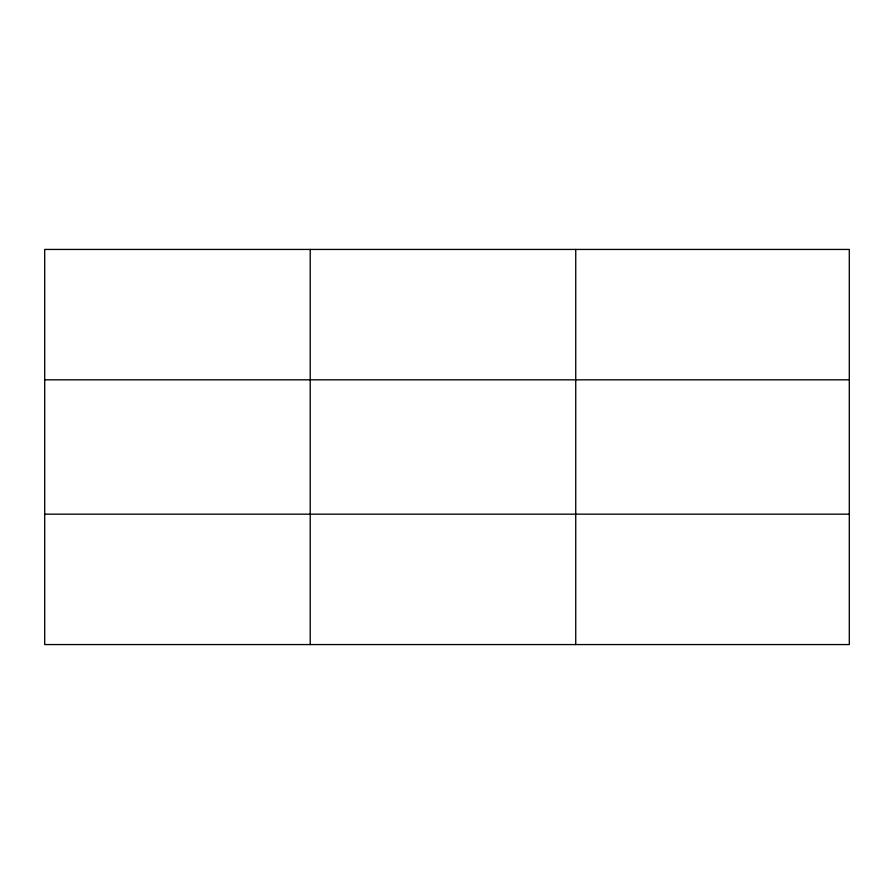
<?xml version="1.0" encoding="UTF-8"?>
<svg xmlns="http://www.w3.org/2000/svg" width="894" height="894" viewBox="0 0 894 894"><rect width="100%" height="100%" fill="white"/><g stroke="black" fill="none" stroke-linecap="round" stroke-linejoin="round"><path stroke-width="1.34" d="M575.736 249.437L575.736 644.563M849.3 379.827L849.3 249.437L44.7 249.437L44.7 644.563L849.3 644.563L849.3 379.827L44.7 379.827M44.7 514.173L849.3 514.173M310.218 249.437L310.218 644.563"/></g></svg>
